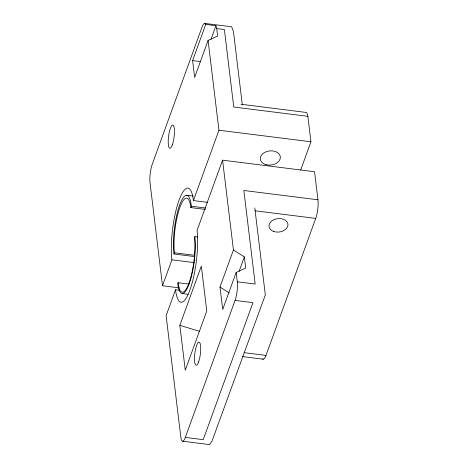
<?xml version="1.0" encoding="UTF-8"?>
<svg xmlns="http://www.w3.org/2000/svg" width="468" height="468" viewBox="0 0 468 468"><rect width="100%" height="100%" fill="white"/><g stroke="black" fill="none" stroke-linecap="round" stroke-linejoin="round"><path stroke-width="0.7" d="M205.727 24.418L215.947 25.705L216.713 28.589L217.62 36.077L208.079 40.406L194.635 77.431L192.6 60.588L205.727 24.418L205.475 23.868A13.262 3.159 -82.8 0 0 202 27.202L152.27 164.204A13.262 3.159 -82.8 0 0 150.041 182.818L162.495 285.737L179.156 287.832M210.998 39.353L215.947 25.705M162.495 285.737L171.908 259.822A42.43 10.115 -82.8 0 1 179.033 200.257A42.43 10.115 -82.8 0 1 193.413 200.579L207.786 202.381M194.138 256.528L174.02 254.001L174.459 252.784A32.35 7.716 -82.8 0 1 179.893 207.371A32.35 7.716 -82.8 0 1 190.856 207.611L205.312 209.43M190.856 207.611L191.353 206.236L205.727 208.044M193.413 200.579L218.948 130.227L208.079 40.406M262.525 358.745A13.262 3.159 -82.8 0 0 265.999 355.405L315.73 218.404A13.262 3.159 -82.8 0 0 317.959 199.795L314.56 171.721L222.569 160.167L197.034 230.519A42.43 10.115 -82.8 0 1 189.903 290.078A42.43 10.115 -82.8 0 1 175.529 289.762L166.122 315.678L180.841 437.311A13.262 3.159 -82.8 0 0 185.334 437.41L203.217 439.663L252.948 302.661L235.065 300.409L185.334 437.41M194.823 236.609L194.477 237.551A32.35 7.716 -82.8 0 1 189.043 282.97A32.35 7.716 -82.8 0 1 178.086 282.725L177.752 283.631A33.678 8.032 -82.8 0 0 189.166 283.883A33.678 8.032 -82.8 0 0 194.823 236.609L197.695 236.966M179.829 325.313L201.334 266.07L206.768 310.98L185.269 370.223L179.829 325.313L199.807 331.449M233.438 249.988L244.343 256.885L245.7 268.111L236.159 272.44L222.715 309.471L220.001 287.013L233.438 249.988L222.569 160.167M239.113 271.282L244.343 256.885M300.725 169.913L310.939 141.781L307.856 116.333A13.262 3.159 -82.8 0 0 306.072 112.431L241.002 104.253M204.709 23.4L231.631 26.781L233.199 30.894L233.936 35.545L242.336 104.949M216.713 28.589L224.377 29.554L233.754 107.026L307.856 116.333M192.6 60.588L200.778 61.618M218.948 130.227L310.939 141.781M317.959 199.795L243.851 190.482L255.177 284.047L237.288 281.8L236.159 272.44M186.796 195.232L193.266 196.045M255.124 210.793L315.73 218.404M174.459 252.784L194.694 255.329M171.908 259.822L194.185 262.618M178.086 282.725L188.926 284.088M175.529 289.762L179.121 290.213M182.286 293.547L188.037 294.273M244.354 352.685L265.999 355.405M242.325 356.575L263.291 359.213M182.625 441.219L209.547 444.6L212.039 441.002L265.321 294.881L254.797 207.932M220.001 287.013L229.086 292.763M174.02 254.001A34.234 8.161 -82.8 0 1 179.654 205.042A34.234 8.161 -82.8 0 1 191.353 206.236M237.288 281.8A13.262 3.159 -82.8 0 1 235.065 300.409M172.335 144.869A11.671 2.785 -82.8 0 0 173.4 125.465A11.671 2.785 -82.8 0 0 168.275 139.575A11.671 2.785 -82.8 0 0 172.335 144.869M198.602 361.934A11.671 2.785 -82.8 0 0 199.666 342.529A11.671 2.785 -82.8 0 0 194.548 356.639A11.671 2.785 -82.8 0 0 198.602 361.934M265.344 164.455A10.08 7.09 -6.9 0 0 280.367 157.33A10.08 7.09 -6.9 0 0 265.268 152.135A10.08 7.09 -6.9 0 0 265.344 164.455M273.762 231.479A9.547 6.716 -6.9 0 0 287.99 224.734A9.547 6.716 -6.9 0 0 273.686 219.808A9.547 6.716 -6.9 0 0 273.762 231.479"/></g></svg>
